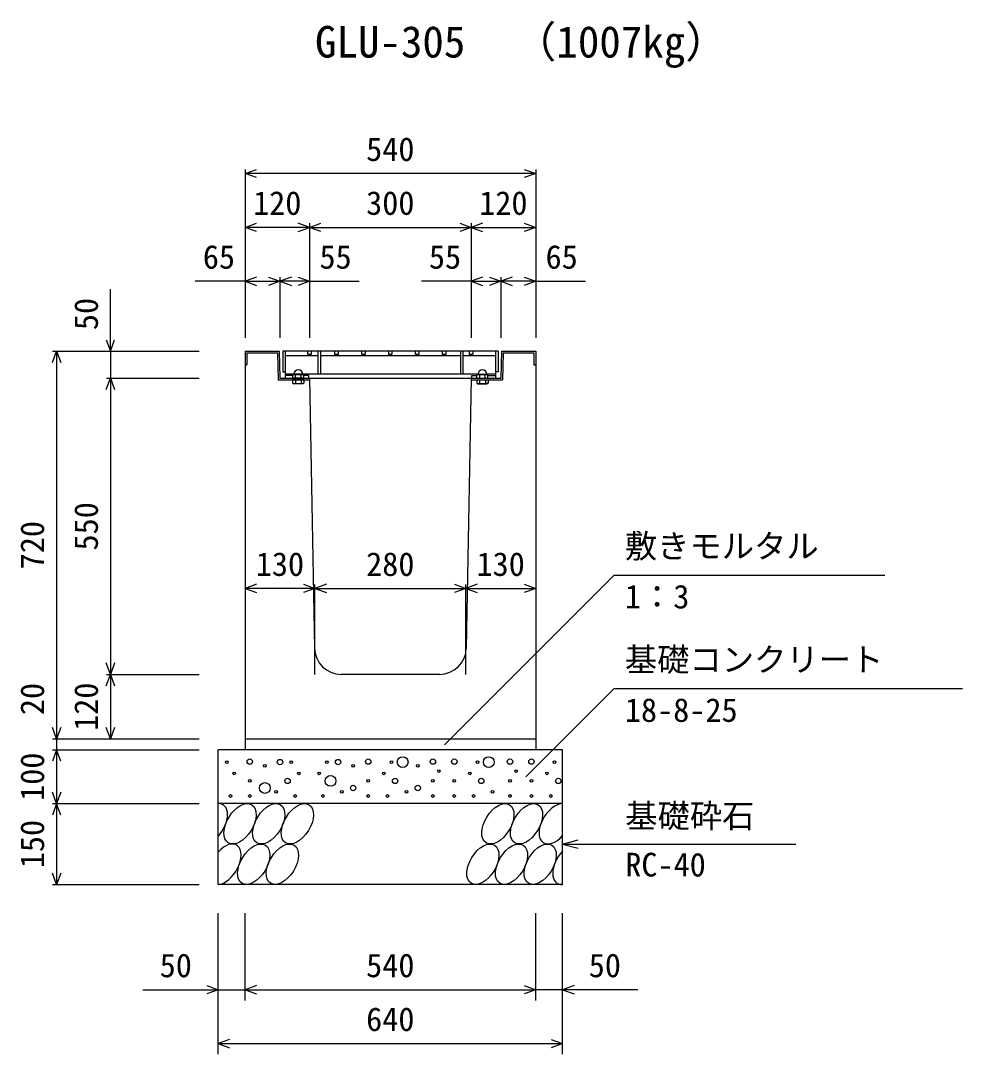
# Model space of a CAD drawing. Units: millimetres, scale not verified. Extents: x -25200 to 25200, y -8910 to 8910.
# Drawn here: x 8669 to 10419, y 4027 to 5946 of the extents above; entities that cross this region are included whole.
import ezdxf
from ezdxf.enums import TextEntityAlignment as Align

# ---------------------------------------------------------------- set-up
doc = ezdxf.new("R2010")
doc.units = ezdxf.units.MM
doc.header["$LTSCALE"] = 30
for name, color, linetype, lineweight in [('0-0_DIM', 7, 'Continuous', 25), ('0-2_HATCH', 6, 'Continuous', 25), ('0-5_OUTLINE', 3, 'Continuous', 25), ('0-7_TXT', 7, 'Continuous', 25)]:
    doc.layers.add(name, color=color, linetype=linetype, lineweight=lineweight)
doc.styles.add('ＭＳ ゴシック', font='')
doc.styles.get('ＭＳ ゴシック').set_extended_font_data('MS Gothic')

msp = doc.modelspace()

# ---------------------------------------------------------------- linework, layer by layer
at = {"layer": '0-0_DIM'}
for p, q in [((9086.1, 5669.64), (9086.1, 5357.03)), ((9626.1, 5662.14), (9086.1, 5662.14)), ((9626.1, 5669.64), (9626.1, 5357.03)), ((9206.1, 5569.64), (9206.1, 5357.03)), ((9506.1, 5569.64), (9506.1, 5357.03)), ((9206.1, 5562.14), (9086.1, 5562.14)), ((9206.1, 5562.14), (9506.1, 5562.14)), ((9506.1, 5562.14), (9626.1, 5562.14)), ((9086.1, 5462.14), (8993.78, 5462.14)), ((9086.1, 5462.14), (9151.1, 5462.14)), ((9151.1, 5469.64), (9151.1, 5357.03)), ((9206.1, 5462.14), (9151.1, 5462.14)), ((9206.1, 5462.14), (9298.41, 5462.14)), ((9506.1, 5462.14), (9413.78, 5462.14)), ((9506.1, 5462.14), (9561.1, 5462.14)), ((9561.1, 5469.64), (9561.1, 5357.03)), ((9626.1, 5462.14), (9561.1, 5462.14)), ((9626.1, 5462.14), (9718.41, 5462.14)), ((8836.1, 5332.11), (8836.1, 5447.31)), ((8728.6, 5332.11), (9001.1, 5332.11)), ((8736.1, 5332.11), (8736.1, 4612.11)), ((8836.1, 5332.11), (8836.1, 5282.11)), ((8828.6, 5282.11), (9001.1, 5282.11)), ((8836.1, 5282.11), (8836.1, 4732.11)), ((9771.67, 4916.35), (9456.79, 4601.47)), ((9771.67, 4916.35), (10274.32, 4916.35)), ((9216.1, 4732.11), (9216.1, 4899.19)), ((9496.1, 4732.11), (9496.1, 4899.19)), ((9216.1, 4891.69), (9086.1, 4891.69)), ((9216.1, 4891.69), (9496.1, 4891.69)), ((9496.1, 4891.69), (9626.1, 4891.69)), ((8828.6, 4732.11), (9001.1, 4732.11)), ((8836.1, 4732.11), (8836.1, 4612.11)), ((9771.67, 4705.76), (9608.01, 4542.11)), ((9771.67, 4705.76), (10418.54, 4705.76)), ((8728.6, 4612.11), (9001.1, 4612.11)), ((8728.6, 4592.11), (9001.1, 4592.11)), ((8728.6, 4492.11), (9001.1, 4492.11)), ((8736.1, 4492.11), (8736.1, 4342.11)), ((9676.1, 4417.11), (9705.07, 4424.87)), ((9676.1, 4417.11), (10109.41, 4417.11)), ((9676.1, 4417.11), (9705.07, 4409.34)), ((8728.6, 4342.11), (9001.1, 4342.11)), ((9036.1, 4026.59), (9036.1, 4288.94)), ((9086.1, 4126.59), (9086.1, 4288.94)), ((9626.1, 4126.59), (9626.1, 4288.94)), ((9676.1, 4026.59), (9676.1, 4288.94)), ((8896.21, 4146.59), (9036.1, 4146.59)), ((9036.1, 4146.59), (9086.1, 4146.59)), ((9086.1, 4146.59), (9626.1, 4146.59)), ((9676.1, 4146.59), (9626.1, 4146.59)), ((9815.98, 4146.59), (9676.1, 4146.59)), ((9036.1, 4046.59), (9676.1, 4046.59))]:
    msp.add_line(p, q, dxfattribs=at)
for points in [[(9107.24, 5654.45), (9086.1, 5662.14), (9107.24, 5669.84)], [(9604.95, 5669.84), (9626.1, 5662.14), (9604.95, 5654.45)], [(9107.24, 5554.45), (9086.1, 5562.14), (9107.24, 5569.84)], [(9184.95, 5554.45), (9206.1, 5562.14), (9184.95, 5569.84)], [(9227.24, 5554.45), (9206.1, 5562.14), (9227.24, 5569.84)], [(9484.95, 5569.84), (9506.1, 5562.14), (9484.95, 5554.45)], [(9527.24, 5569.84), (9506.1, 5562.14), (9527.24, 5554.45)], [(9604.95, 5569.84), (9626.1, 5562.14), (9604.95, 5554.45)], [(9107.24, 5469.84), (9086.1, 5462.14), (9107.24, 5454.45)], [(9129.95, 5469.84), (9151.1, 5462.14), (9129.95, 5454.45)], [(9172.24, 5469.84), (9151.1, 5462.14), (9172.24, 5454.45)], [(9184.95, 5469.84), (9206.1, 5462.14), (9184.95, 5454.45)], [(9527.24, 5469.84), (9506.1, 5462.14), (9527.24, 5454.45)], [(9539.95, 5469.84), (9561.1, 5462.14), (9539.95, 5454.45)], [(9582.24, 5469.84), (9561.1, 5462.14), (9582.24, 5454.45)], [(9604.95, 5469.84), (9626.1, 5462.14), (9604.95, 5454.45)], [(8828.4, 5353.25), (8836.1, 5332.11), (8843.79, 5353.25)], [(8728.4, 5310.96), (8736.1, 5332.11), (8743.79, 5310.96)], [(8828.4, 5260.96), (8836.1, 5282.11), (8843.79, 5260.96)], [(9107.24, 4899.38), (9086.1, 4891.69), (9107.24, 4883.99)], [(9194.95, 4899.38), (9216.1, 4891.69), (9194.95, 4883.99)], [(9237.24, 4899.38), (9216.1, 4891.69), (9237.24, 4883.99)], [(9474.95, 4899.38), (9496.1, 4891.69), (9474.95, 4883.99)], [(9517.24, 4899.38), (9496.1, 4891.69), (9517.24, 4883.99)], [(9604.95, 4899.38), (9626.1, 4891.69), (9604.95, 4883.99)], [(8843.79, 4753.25), (8836.1, 4732.11), (8828.4, 4753.25)], [(8828.4, 4710.96), (8836.1, 4732.11), (8843.79, 4710.96)], [(8743.79, 4633.25), (8736.1, 4612.11), (8728.4, 4633.25)], [(8843.79, 4633.25), (8836.1, 4612.11), (8828.4, 4633.25)], [(8736.1, 4612.11), (8736.1, 4592.11), (8736.1, 4492.11)], [(8743.79, 4570.96), (8736.1, 4592.11), (8728.4, 4570.96)], [(8743.79, 4513.25), (8736.1, 4492.11), (8728.4, 4513.25)], [(8743.79, 4470.96), (8736.1, 4492.11), (8728.4, 4470.96)], [(8743.79, 4363.25), (8736.1, 4342.11), (8728.4, 4363.25)], [(9014.95, 4154.29), (9036.1, 4146.59), (9014.95, 4138.9)], [(9107.24, 4154.29), (9086.1, 4146.59), (9107.24, 4138.9)], [(9604.95, 4154.29), (9626.1, 4146.59), (9604.95, 4138.9)], [(9697.24, 4154.29), (9676.1, 4146.59), (9697.24, 4138.9)], [(9057.24, 4054.29), (9036.1, 4046.59), (9057.24, 4038.9)], [(9654.95, 4054.29), (9676.1, 4046.59), (9654.95, 4038.9)]]:
    msp.add_lwpolyline(points, dxfattribs=at)
at = {"layer": '0-2_HATCH'}
for p, q in [((9089.3, 5328.91), (9089.3, 5307.11)), ((9089.3, 5328.91), (9146.49, 5328.91)), ((9146.49, 5328.91), (9147.99, 5278.91)), ((9556.1, 5332.11), (9156.1, 5332.11)), ((9160.6, 5332.11), (9160.6, 5282.11)), ((9160.6, 5324.11), (9221.6, 5324.11)), ((9221.6, 5332.11), (9221.6, 5290.11)), ((9226.1, 5332.11), (9226.1, 5290.11)), ((9226.1, 5324.11), (9486.1, 5324.11)), ((9486.1, 5332.11), (9486.1, 5290.11)), ((9490.6, 5332.11), (9490.6, 5290.11)), ((9490.6, 5324.11), (9551.6, 5324.11)), ((9551.6, 5332.11), (9551.6, 5282.11)), ((9565.7, 5328.91), (9564.2, 5278.91)), ((9086.1, 5307.11), (9089.3, 5307.11)), ((9147.99, 5278.91), (9206.1, 5278.91)), ((9160.6, 5290.11), (9176.95, 5290.11)), ((9174.89, 5287.11), (9160.6, 5287.11)), ((9160.6, 5282.11), (9551.6, 5282.11)), ((9195.6, 5278.91), (9174.6, 5278.91)), ((9174.6, 5278.91), (9174.6, 5272.91)), ((9176.58, 5288.91), (9174.89, 5287.94)), ((9174.89, 5282.76), (9174.89, 5287.94)), ((9175.76, 5282.11), (9174.89, 5282.76)), ((9194.44, 5282.11), (9175.76, 5282.11)), ((9193.61, 5289.24), (9176.58, 5289.24)), ((9176.58, 5289.24), (9176.58, 5288.91)), ((9193.61, 5288.91), (9176.58, 5288.91)), ((9179.6, 5278.91), (9179.6, 5272.91)), ((9179.99, 5282.76), (9179.99, 5287.94)), ((9190.2, 5282.76), (9190.2, 5287.94)), ((9190.6, 5278.91), (9190.6, 5272.91)), ((9193.24, 5290.11), (9518.95, 5290.11)), ((9193.61, 5289.24), (9193.61, 5288.91)), ((9193.61, 5288.91), (9195.3, 5287.94)), ((9194.44, 5282.11), (9195.3, 5282.76)), ((9195.3, 5282.76), (9195.3, 5287.94)), ((9195.6, 5278.91), (9195.6, 5272.91)), ((9506, 5278.91), (9564.2, 5278.91)), ((9516.6, 5278.91), (9516.6, 5272.91)), ((9516.6, 5278.91), (9537.6, 5278.91)), ((9518.58, 5288.91), (9516.89, 5287.94)), ((9516.89, 5282.76), (9516.89, 5287.94)), ((9517.75, 5282.11), (9516.89, 5282.76)), ((9517.75, 5282.11), (9536.44, 5282.11)), ((9518.58, 5289.24), (9535.61, 5289.24)), ((9518.58, 5289.24), (9518.58, 5288.91)), ((9518.58, 5288.91), (9535.61, 5288.91)), ((9521.6, 5278.91), (9521.6, 5272.91)), ((9521.99, 5282.76), (9521.99, 5287.94)), ((9532.2, 5282.76), (9532.2, 5287.94)), ((9532.6, 5278.91), (9532.6, 5272.91)), ((9535.24, 5290.11), (9551.6, 5290.11)), ((9535.61, 5289.24), (9535.61, 5288.91)), ((9535.61, 5288.91), (9537.3, 5287.94)), ((9536.44, 5282.11), (9537.3, 5282.76)), ((9537.3, 5282.76), (9537.3, 5287.94)), ((9537.3, 5287.11), (9551.6, 5287.11)), ((9537.6, 5278.91), (9537.6, 5272.91)), ((9176.6, 5271.41), (9174.6, 5272.91)), ((9174.92, 5272.63), (9176.6, 5271.41)), ((9193.6, 5271.41), (9176.6, 5271.41)), ((9195.27, 5272.63), (9193.6, 5271.41)), ((9516.92, 5272.63), (9518.6, 5271.41)), ((9518.6, 5271.41), (9535.6, 5271.41)), ((9535.6, 5271.41), (9537.6, 5272.91)), ((9537.27, 5272.63), (9535.6, 5271.41))]:
    msp.add_line(p, q, dxfattribs=at)
for points in [[(9156.1, 5332.11), (9156.1, 5294.11), (9160.6, 5294.11)], [(9209.1, 5332.11), (9209.1, 5326.11), (9203.1, 5326.11), (9203.1, 5332.11)], [(9259.1, 5332.11), (9259.1, 5326.11), (9253.1, 5326.11), (9253.1, 5332.11)], [(9309.1, 5332.11), (9309.1, 5326.11), (9303.1, 5326.11), (9303.1, 5332.11)], [(9359.1, 5332.11), (9359.1, 5326.11), (9353.1, 5326.11), (9353.1, 5332.11)], [(9409.1, 5332.11), (9409.1, 5326.11), (9403.1, 5326.11), (9403.1, 5332.11)], [(9459.1, 5332.11), (9459.1, 5326.11), (9453.1, 5326.11), (9453.1, 5332.11)], [(9509.1, 5332.11), (9509.1, 5326.11), (9503.1, 5326.11), (9503.1, 5332.11)], [(9556.1, 5332.11), (9556.1, 5294.11), (9551.6, 5294.11)], [(9565.7, 5328.91), (9622.9, 5328.91), (9622.9, 5307.11), (9626.1, 5307.11)], [(9204.6, 5282.11), (9204.6, 5287.11), (9195.3, 5287.11)], [(9507.6, 5282.11), (9507.6, 5287.11), (9516.89, 5287.11)]]:
    msp.add_lwpolyline(points, dxfattribs=at)
for centre, radius in [((9052.1, 4569.29), 2.5), ((9094.99, 4570.16), 5), ((9151.07, 4569.29), 5), ((9172.1, 4569.29), 2.5), ((9237.95, 4569.29), 2.5), ((9258.98, 4569.29), 5), ((9315.06, 4570.16), 5), ((9357.95, 4569.29), 2.5), ((9378.98, 4569.29), 10), ((9435.06, 4570.16), 5), ((9474.9, 4570.16), 5), ((9517.8, 4569.29), 2.5), ((9538.83, 4569.29), 10), ((9578.31, 4570.16), 5), ((9618.16, 4570.16), 5), ((9661.05, 4569.29), 2.5), ((9066.12, 4548.27), 2.5), ((9123.03, 4562.28), 2.5), ((9186.12, 4548.27), 2.5), ((9223.93, 4548.27), 2.5), ((9287.02, 4562.28), 2.5), ((9343.93, 4548.27), 2.5), ((9407.02, 4562.28), 2.5), ((9446.4, 4552.59), 2.5), ((9503.78, 4548.27), 2.5), ((9589.65, 4552.59), 2.5), ((9647.03, 4548.27), 2.5), ((9094.99, 4534.27), 2.5), ((9123.03, 4521.14), 10), ((9165.09, 4534.27), 5), ((9244.96, 4534.27), 10), ((9315.06, 4534.27), 2.5), ((9364.96, 4534.27), 5), ((9435.06, 4534.27), 2.5), ((9474.9, 4534.27), 2.5), ((9524.81, 4534.27), 5), ((9578.31, 4534.27), 2.5), ((9618.16, 4534.27), 2.5), ((9668.06, 4534.27), 5), ((9144.06, 4514.13), 2.5), ((9265.99, 4514.13), 2.5), ((9287.02, 4521.14), 5), ((9385.99, 4514.13), 2.5), ((9407.02, 4521.14), 5), ((9545.84, 4514.13), 2.5), ((9059.11, 4506.25), 2.5), ((9094.99, 4506.25), 2.5), ((9179.11, 4506.25), 2.5), ((9230.94, 4506.25), 2.5), ((9315.06, 4506.25), 2.5), ((9350.94, 4506.25), 2.5), ((9435.06, 4506.25), 2.5), ((9474.9, 4506.25), 2.5), ((9510.79, 4506.25), 2.5), ((9578.31, 4506.25), 2.5), ((9618.16, 4506.25), 2.5), ((9654.04, 4506.25), 2.5)]:
    msp.add_circle(centre, radius, dxfattribs=at)
for centre, radius, start, end in [((9185.1, 5289.24), 8.19, 0.00005, 180), ((9527.1, 5289.24), 8.19, 0, 179.99995), ((9177.44, 5283.24), 5.35, 61.49911, 118.50157), ((9177.44, 5287.45), 5.35, 241.49316, 298.50168), ((9185.1, 5268.17), 20.42, 75.52626, 104.47362), ((9185.1, 5302.52), 20.42, 255.52638, 284.47379), ((9192.75, 5283.24), 5.35, 61.5, 118.50011), ((9192.75, 5287.45), 5.35, 241.49831, 298.50769), ((9519.44, 5283.24), 5.35, 61.49989, 118.5), ((9519.44, 5287.45), 5.35, 241.49231, 298.50169), ((9527.1, 5268.17), 20.42, 75.52638, 104.47374), ((9527.1, 5302.52), 20.42, 255.52621, 284.47362), ((9534.75, 5283.24), 5.35, 61.49843, 118.50089), ((9534.75, 5287.45), 5.35, 241.49832, 298.50684), ((9177.1, 5275.53), 3.62, 226.39563, 313.60437), ((9185.1, 5287.53), 15.62, 249.39075, 290.60925), ((9193.1, 5275.53), 3.62, 226.39563, 313.60437), ((9519.1, 5275.53), 3.62, 226.39563, 313.60437), ((9527.1, 5287.53), 15.62, 249.39075, 290.60925), ((9535.1, 5275.53), 3.62, 226.39563, 313.60437)]:
    msp.add_arc(centre, radius, start, end, dxfattribs=at)
for centre, start_param, end_param in [((9023.73, 4454.59), 4.385593, 6.6745444), ((9662.24, 4454.59), 0.3357715, 4.4411806), ((9049.05, 4379.6), 3.5111464, 7.548991), ((9687.56, 4379.6), 1.2110787, 3.5658734)]:
    msp.add_ellipse(centre, major_axis=(21.81, 35.31), ratio=0.5792, start_param=start_param, end_param=end_param, dxfattribs=at)
for centre in [(9076.94, 4454.59), (9130.15, 4454.59), (9183.36, 4454.59), (9555.82, 4454.59), (9609.03, 4454.59), (9102.26, 4379.6), (9155.47, 4379.6), (9527.93, 4379.6), (9581.14, 4379.6), (9634.35, 4379.6)]:
    msp.add_ellipse(centre, major_axis=(21.81, 35.31), ratio=0.5792, dxfattribs=at)
at = {"layer": '0-5_OUTLINE'}
for p, q in [((9086.1, 5332.11), (9086.1, 4592.11)), ((9086.1, 5332.11), (9149.6, 5332.11)), ((9562.6, 5332.11), (9561.1, 5282.11)), ((9562.6, 5332.11), (9626.1, 5332.11)), ((9626.1, 5332.11), (9626.1, 4592.11)), ((9206.1, 5282.11), (9215.01, 4781)), ((9506.1, 5282.11), (9497.18, 4781)), ((9506.1, 5282.11), (9561.1, 5282.11)), ((9447.2, 4732.11), (9265, 4732.11)), ((9086.1, 4612.11), (9626.1, 4612.11)), ((9676.1, 4592.11), (9036.1, 4592.11)), ((9676.1, 4342.11), (9676.1, 4592.11)), ((9676.1, 4492.11), (9036.1, 4492.11))]:
    msp.add_line(p, q, dxfattribs=at)
for points in [[(9149.6, 5332.11), (9151.1, 5282.11), (9206.1, 5282.11)], [(9676.1, 4342.11), (9036.1, 4342.11), (9036.1, 4592.11)]]:
    msp.add_lwpolyline(points, dxfattribs=at)
for centre, start, end in [((9265, 4782.11), 181.27303, 270), ((9447.2, 4782.11), 270, 358.72697)]:
    msp.add_arc(centre, 50, start, end, dxfattribs=at)

# ---------------------------------------------------------------- texts
at = {"layer": '0-0_DIM', "style": 'ＭＳ ゴシック'}
for s, p in [('540', (9311.1, 5672.14)), ('120', (9101.1, 5572.14)), ('300', (9311.1, 5572.14)), ('120', (9521.1, 5572.14)), ('65', (9007.78, 5472.14)), ('55', (9224.42, 5472.14)), ('55', (9427.78, 5472.14)), ('65', (9644.42, 5472.14)), ('敷きモルタル', (9791.67, 4935.08)), ('130', (9106.1, 4901.69)), ('280', (9311.1, 4901.69)), ('130', (9516.1, 4901.69)), ('1：3', (9791.67, 4841.27)), ('基礎コンクリート', (9791.67, 4724.5)), ('18-8-25', (9791.67, 4630.68)), ('基礎砕石', (9792.42, 4434.28)), ('RC-40', (9792.42, 4343.59)), ('50', (8927.6, 4156.59)), ('540', (9311.1, 4156.59)), ('50', (9724.59, 4156.59)), ('640', (9311.1, 4056.59))]:
    msp.add_text(s, height=43.99, dxfattribs=at).set_placement(p, align=Align.BOTTOM_LEFT)
for s, p in [('50', (8826.1, 5371.34)), ('550', (8826.1, 4962.11)), ('720', (8726.1, 4927.11)), ('20', (8726.1, 4656.42)), ('120', (8826.1, 4627.11)), ('100', (8726.1, 4497.11)), ('150', (8726.1, 4372.11))]:
    msp.add_text(s, height=43.99, rotation=90, dxfattribs=at).set_placement(p, align=Align.BOTTOM_LEFT)
at = {"layer": '0-7_TXT', "style": 'ＭＳ ゴシック'}
for s, p in [('GLU-305', (9216.1, 5859.83)), ('（1007kg）', (9584.47, 5859.83))]:
    msp.add_text(s, height=58.65, dxfattribs=at).set_placement(p, align=Align.BOTTOM_LEFT)

doc.saveas('drawing.dxf')
